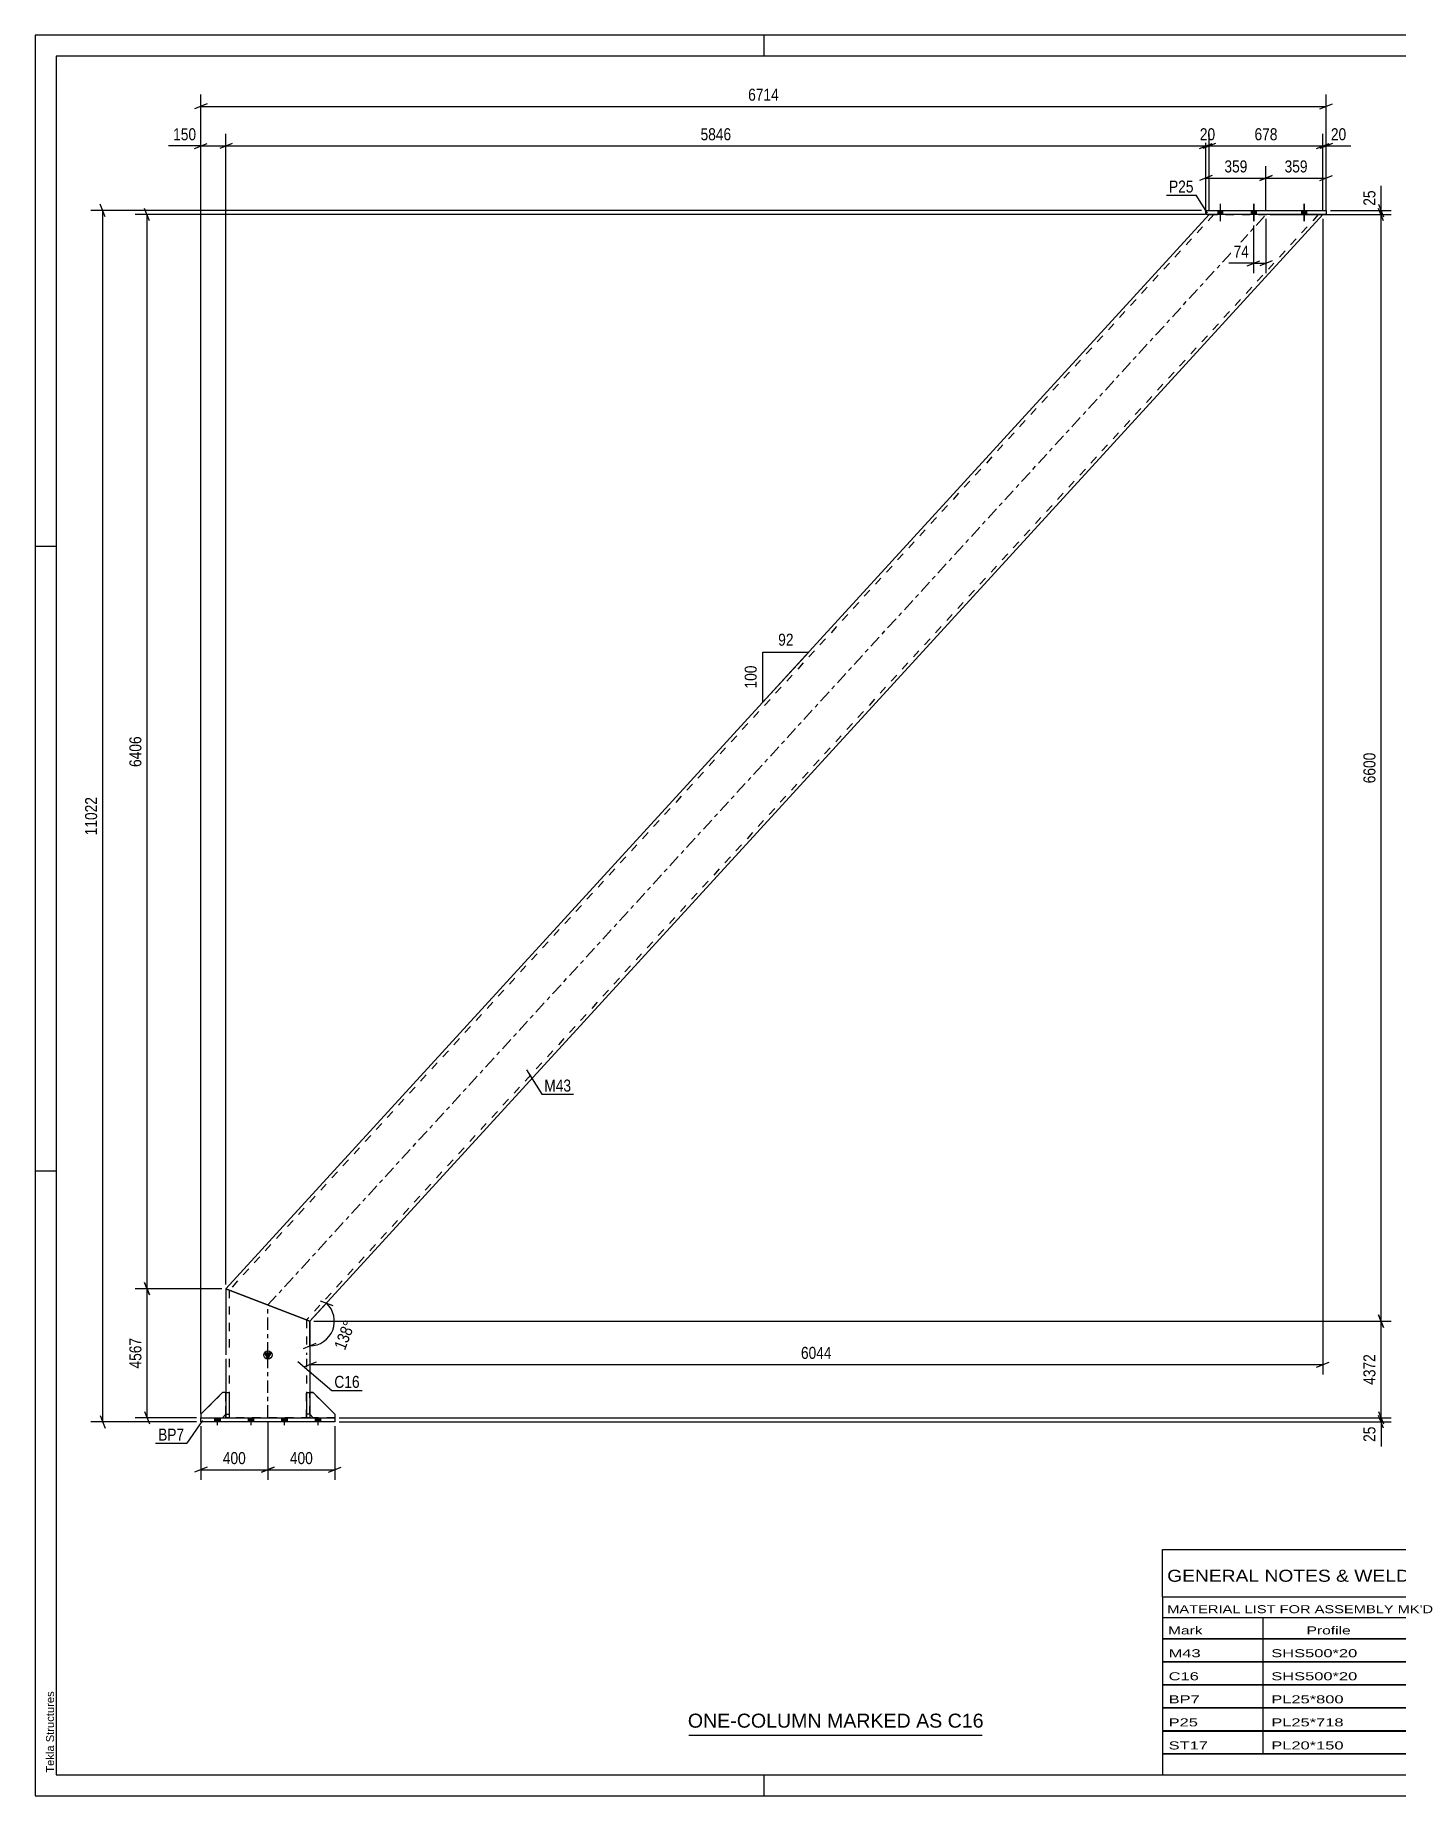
# Model space of a CAD drawing. Header units: millimetres. Extents: x 0 to 594, y 0 to 420.
# Drawn here: x 0 to 325.4, y 0 to 420 of the extents above; entities that cross this region are included whole.
import ezdxf

# ---------------------------------------------------------------- set-up
doc = ezdxf.new("R2010")
doc.units = ezdxf.units.MM
doc.linetypes.add('DXK_LINE_DOT2', pattern=[3.9198, 1.9599, -1.9599])
doc.linetypes.add('DXK_LINE_DOT3', pattern=[5.9187, 2.979, -0.9799, 0.9799, -0.9799])
doc.styles.add('Arial', font='ARIAL.TTF', dxfattribs={"height": 0.2})
doc.styles.add('Arial Narrow', font='ARIALN.TTF', dxfattribs={"height": 0.2})

# ---------------------------------------------------------------- blocks, each defined once
blk = doc.blocks.new('Unknown-708392085-1133')
at = {"color": 5, "linetype": 'Continuous'}
for p, q in [((594, 420), (0, 420)), ((0, 420), (0, 0)), ((174, 415), (174, 420)), ((589, 415), (5, 415)), ((5, 415), (5, 5)), ((5, 298), (0, 298)), ((5, 149), (0, 149)), ((5, 5), (589, 5)), ((174, 0), (174, 5)), ((0, 0), (594, 0))]:
    blk.add_line(p, q, dxfattribs=at)
at = {"color": 174, "linetype": 'Continuous', "style": 'Arial'}
blk.add_text('Tekla Structures', height=1.9102, rotation=90, dxfattribs=at).set_placement((4.5, 5.5))
blk = doc.blocks.new('Part-708392085-2339 - 2325')
at = {"color": 7, "linetype": 'DXK_LINE_DOT2'}
for p, q in [((65.53, 91), (65.53, 96.2)), ((65.53, 96.2), (66.33, 96.2)), ((66.33, 96.2), (71.53, 91)), ((66.33, 90.2), (65.53, 91)), ((71.53, 90.2), (66.33, 90.2)), ((71.53, 91), (71.53, 90.2))]:
    blk.add_line(p, q, dxfattribs=at)
blk = doc.blocks.new('Part-708392085-2340 - 2325')
at = {"color": 7, "linetype": 'DXK_LINE_DOT2'}
for p, q in [((45.53, 90.2), (45.53, 96.2)), ((45.53, 96.2), (46.33, 96.2)), ((46.33, 96.2), (46.33, 90.2)), ((45.53, 91), (46.33, 91)), ((46.33, 90.2), (45.53, 90.2))]:
    blk.add_line(p, q, dxfattribs=at)
blk = doc.blocks.new('Part-708392085-2341 - 2325')
at = {"color": 2, "linetype": 'Continuous'}
for p, q in [((66.33, 96.2), (65.53, 96.2)), ((71.53, 91), (66.33, 96.2)), ((66.33, 90.2), (65.53, 91)), ((71.53, 91), (71.53, 90.2))]:
    blk.add_line(p, q, dxfattribs=at)
at = {"color": 7, "linetype": 'DXK_LINE_DOT2'}
for p, q in [((65.53, 91), (65.53, 96.2)), ((71.53, 90.2), (66.33, 90.2))]:
    blk.add_line(p, q, dxfattribs=at)
blk = doc.blocks.new('Bolt-708392085-2333 - 2325')
at = {"linetype": 'Continuous'}
for points in [[(44.19, 90.2), (42.87, 90.2), (42.87, 89.2), (44.19, 89.2)], [(44.19, 90.2), (42.87, 90.2), (42.87, 89.2), (44.19, 89.2)], [(44.19, 90.2), (42.87, 90.2), (42.87, 89.2), (44.19, 89.2)], [(44.19, 90.2), (42.87, 90.2), (42.87, 89.2), (44.19, 89.2)], [(52.19, 90.2), (50.87, 90.2), (50.87, 89.2), (52.19, 89.2)], [(52.19, 90.2), (50.87, 90.2), (50.87, 89.2), (52.19, 89.2)], [(60.19, 90.2), (58.87, 90.2), (58.87, 89.2), (60.19, 89.2)], [(60.19, 90.2), (58.87, 90.2), (58.87, 89.2), (60.19, 89.2)], [(68.19, 90.2), (66.87, 90.2), (66.87, 89.2), (68.19, 89.2)], [(68.19, 90.2), (66.87, 90.2), (66.87, 89.2), (68.19, 89.2)], [(68.19, 90.2), (66.87, 90.2), (66.87, 89.2), (68.19, 89.2)], [(68.19, 90.2), (66.87, 90.2), (66.87, 89.2), (68.19, 89.2)]]:
    blk.add_hatch(color=1, dxfattribs=at).paths.add_polyline_path(points)
at = {"color": 1, "linetype": 'Continuous'}
for p, q in [((42.87, 89.2), (42.87, 90.2)), ((42.87, 89.2), (42.87, 90.2)), ((42.87, 89.2), (42.87, 90.2)), ((42.87, 89.2), (42.87, 90.2)), ((43.53, 88.44), (43.53, 90.2)), ((43.53, 88.44), (43.53, 90.2)), ((43.53, 88.44), (43.53, 90.2)), ((43.53, 88.44), (43.53, 90.2)), ((44.19, 89.2), (44.19, 90.2)), ((44.19, 89.2), (44.19, 90.2)), ((44.19, 89.2), (44.19, 90.2)), ((44.19, 89.2), (44.19, 90.2)), ((50.87, 89.2), (50.87, 90.2)), ((50.87, 89.2), (50.87, 90.2)), ((51.53, 88.44), (51.53, 90.2)), ((51.53, 88.44), (51.53, 90.2)), ((52.19, 89.2), (52.19, 90.2)), ((52.19, 89.2), (52.19, 90.2)), ((58.87, 89.2), (58.87, 90.2)), ((58.87, 89.2), (58.87, 90.2)), ((59.53, 88.44), (59.53, 90.2)), ((59.53, 88.44), (59.53, 90.2)), ((60.19, 89.2), (60.19, 90.2)), ((60.19, 89.2), (60.19, 90.2)), ((66.87, 89.2), (66.87, 90.2)), ((66.87, 89.2), (66.87, 90.2)), ((66.87, 89.2), (66.87, 90.2)), ((66.87, 89.2), (66.87, 90.2)), ((67.53, 88.44), (67.53, 90.2)), ((67.53, 88.44), (67.53, 90.2)), ((67.53, 88.44), (67.53, 90.2)), ((67.53, 88.44), (67.53, 90.2)), ((68.19, 89.2), (68.19, 90.2)), ((68.19, 89.2), (68.19, 90.2)), ((68.19, 89.2), (68.19, 90.2)), ((68.19, 89.2), (68.19, 90.2))]:
    blk.add_line(p, q, dxfattribs=at)
blk = doc.blocks.new('Part-708392085-2338 - 2325')
at = {"linetype": 'Continuous'}
blk.add_hatch(color=2, dxfattribs=at).paths.add_polyline_path([(55.53, 104.26), (54.73, 105.66), (56.33, 105.66)])
at = {"color": 2, "linetype": 'Continuous'}
for p, q in [((45.53, 120.97), (45.53, 105.2)), ((65.53, 113.2), (45.53, 120.97)), ((65.53, 113.2), (65.53, 105.2)), ((55.53, 104.26), (54.73, 105.66)), ((54.73, 105.66), (56.33, 105.66)), ((56.33, 105.66), (55.53, 104.26)), ((45.53, 104.2), (45.53, 96.2)), ((65.53, 104.2), (65.53, 96.2))]:
    blk.add_line(p, q, dxfattribs=at)
at = {"color": 7, "linetype": 'DXK_LINE_DOT2'}
for p, q in [((46.33, 120.66), (46.33, 105.2)), ((64.73, 113.51), (64.73, 105.2)), ((46.33, 104.2), (46.33, 90.2)), ((64.73, 104.2), (64.73, 90.2)), ((45.53, 96.2), (45.53, 90.2)), ((65.53, 96.2), (65.53, 90.2)), ((65.53, 90.2), (45.53, 90.2))]:
    blk.add_line(p, q, dxfattribs=at)
at = {"color": 7, "linetype": 'DXK_LINE_DOT3'}
for p, q in [((55.53, 105.2), (55.53, 117.09)), ((55.53, 90.2), (55.53, 104.2))]:
    blk.add_line(p, q, dxfattribs=at)
at = {"color": 2, "linetype": 'Continuous'}
blk.add_circle((55.53, 105.16), 1, dxfattribs=at)
blk = doc.blocks.new('Part-708392085-2342 - 2325')
at = {"color": 2, "linetype": 'Continuous'}
for p, q in [((45.53, 96.2), (45.53, 90.2)), ((45.53, 96.2), (46.33, 96.2)), ((46.33, 96.2), (46.33, 90.2)), ((45.53, 91), (46.33, 91)), ((45.53, 90.2), (46.33, 90.2))]:
    blk.add_line(p, q, dxfattribs=at)
blk = doc.blocks.new('Part-708392085-2343 - 2325')
at = {"color": 7, "linetype": 'DXK_LINE_DOT2'}
for p, q in [((44.73, 96.2), (39.53, 91)), ((45.53, 96.2), (44.73, 96.2)), ((45.53, 91), (45.53, 96.2)), ((39.53, 91), (39.53, 90.2)), ((39.53, 90.2), (44.73, 90.2)), ((44.73, 90.2), (45.53, 91))]:
    blk.add_line(p, q, dxfattribs=at)
blk = doc.blocks.new('Part-708392085-2344 - 2325')
at = {"color": 7, "linetype": 'DXK_LINE_DOT2'}
for p, q in [((64.73, 90.2), (64.73, 96.2)), ((64.73, 96.2), (65.53, 96.2)), ((65.53, 96.2), (65.53, 90.2)), ((65.53, 91), (64.73, 91)), ((65.53, 90.2), (64.73, 90.2))]:
    blk.add_line(p, q, dxfattribs=at)
blk = doc.blocks.new('Part-708392085-2345 - 2325')
at = {"color": 2, "linetype": 'Continuous'}
for p, q in [((44.73, 96.2), (39.53, 91)), ((45.53, 96.2), (44.73, 96.2)), ((39.53, 91), (39.53, 90.2)), ((44.73, 90.2), (45.53, 91))]:
    blk.add_line(p, q, dxfattribs=at)
at = {"color": 7, "linetype": 'DXK_LINE_DOT2'}
for p, q in [((45.53, 96.2), (45.53, 91)), ((39.53, 90.2), (44.73, 90.2))]:
    blk.add_line(p, q, dxfattribs=at)
blk = doc.blocks.new('Part-708392085-2346 - 2325')
at = {"color": 2, "linetype": 'Continuous'}
for p, q in [((64.73, 96.2), (64.73, 90.2)), ((64.73, 96.2), (65.53, 96.2)), ((65.53, 96.2), (65.53, 90.2)), ((65.53, 91), (64.73, 91)), ((64.73, 90.2), (65.53, 90.2))]:
    blk.add_line(p, q, dxfattribs=at)
blk = doc.blocks.new('Part-708392085-2351 - 2325')
at = {"color": 2, "linetype": 'Continuous'}
for p, q in [((39.53, 89.2), (39.53, 90.2)), ((39.53, 90.2), (71.53, 90.2)), ((71.53, 89.2), (39.53, 89.2)), ((71.53, 90.2), (71.53, 89.2))]:
    blk.add_line(p, q, dxfattribs=at)
blk = doc.blocks.new('Part-708392085-2356 - 2325')
at = {"color": 2, "linetype": 'Continuous'}
for p, q in [((279.37, 377.2), (279.37, 378.2)), ((279.37, 378.2), (308.09, 378.2)), ((308.09, 378.2), (308.09, 377.2)), ((308.09, 377.2), (279.37, 377.2))]:
    blk.add_line(p, q, dxfattribs=at)
blk = doc.blocks.new('Bolt-708392085-2357 - 2325')
at = {"linetype": 'Continuous'}
for points in [[(283.31, 378.2), (282.23, 378.2), (282.23, 377.2), (283.31, 377.2)], [(291.31, 378.2), (290.23, 378.2), (290.23, 377.2), (291.31, 377.2)], [(303.31, 378.2), (302.23, 378.2), (302.23, 377.2), (303.31, 377.2)]]:
    blk.add_hatch(color=1, dxfattribs=at).paths.add_polyline_path(points)
at = {"color": 1, "linetype": 'Continuous'}
for p, q in [((282.23, 378.2), (282.23, 377.2)), ((282.77, 379.8), (282.77, 375.6)), ((283.31, 378.2), (283.31, 377.2)), ((290.23, 378.2), (290.23, 377.2)), ((290.77, 379.8), (290.77, 375.6)), ((291.31, 378.2), (291.31, 377.2)), ((302.23, 378.2), (302.23, 377.2)), ((302.77, 379.8), (302.77, 375.6)), ((303.31, 378.2), (303.31, 377.2))]:
    blk.add_line(p, q, dxfattribs=at)
blk = doc.blocks.new('Part-708392085-11565 - 2325')
at = {"color": 2, "linetype": 'Continuous'}
for p, q in [((45.53, 120.97), (280.17, 377.2)), ((65.53, 113.2), (307.29, 377.2)), ((45.53, 120.97), (65.53, 113.2))]:
    blk.add_line(p, q, dxfattribs=at)
at = {"color": 7, "linetype": 'DXK_LINE_DOT2'}
for p, q in [((281.26, 377.2), (46.33, 120.66)), ((306.21, 377.2), (64.73, 113.51)), ((280.17, 377.2), (307.29, 377.2))]:
    blk.add_line(p, q, dxfattribs=at)
at = {"color": 7, "linetype": 'DXK_LINE_DOT3'}
blk.add_line((55.53, 117.09), (293.73, 377.2), dxfattribs=at)
blk = doc.blocks.new('Bolt-708392085-11566 - 2325')
at = {"linetype": 'Continuous'}
for points in [[(283.36, 378.2), (282.28, 378.2), (282.28, 377.2), (283.36, 377.2)], [(291.36, 378.2), (290.28, 378.2), (290.28, 377.2), (291.36, 377.2)], [(303.36, 378.2), (302.28, 378.2), (302.28, 377.2), (303.36, 377.2)]]:
    blk.add_hatch(color=1, dxfattribs=at).paths.add_polyline_path(points)
at = {"color": 1, "linetype": 'Continuous'}
for p, q in [((282.28, 378.2), (282.28, 377.2)), ((282.82, 379.8), (282.82, 375.6)), ((283.36, 378.2), (283.36, 377.2)), ((290.28, 378.2), (290.28, 377.2)), ((290.82, 379.8), (290.82, 375.6)), ((291.36, 378.2), (291.36, 377.2)), ((302.28, 378.2), (302.28, 377.2)), ((302.82, 379.8), (302.82, 375.6)), ((303.36, 378.2), (303.36, 377.2))]:
    blk.add_line(p, q, dxfattribs=at)
blk = doc.blocks.new('StraightDimension-708392085-2391 - 2325')
at = {"color": 7, "linetype": 'Continuous'}
for p, q in [((27.29, 119.47), (26.09, 122.47)), ((44.53, 120.97), (23.84, 120.97)), ((26.69, 90.2), (26.69, 120.97)), ((38.53, 90.2), (23.84, 90.2)), ((26.09, 91.7), (27.29, 88.7))]:
    blk.add_line(p, q, dxfattribs=at)
at = {"color": 0}
blk.add_wipeout([(25.94, 109.84), (21.74, 109.84), (21.74, 101.33), (25.94, 101.33)], dxfattribs=at)
at = {"color": 3, "style": 'Arial Narrow'}
blk.add_text('4567', height=2.863, rotation=90.0002, dxfattribs=at).set_placement((25.34, 101.93))
blk = doc.blocks.new('StraightDimension-708392085-2469 - 2325')
at = {"color": 7, "linetype": 'Continuous'}
for p, q in [((280.87, 386.52), (277.87, 385.32)), ((279.37, 378.2), (279.37, 388.77)), ((292.23, 385.32), (295.23, 386.52)), ((293.73, 378.2), (293.73, 388.77)), ((279.37, 385.92), (293.73, 385.92))]:
    blk.add_line(p, q, dxfattribs=at)
at = {"color": 0}
blk.add_wipeout([(289.89, 386.67), (289.89, 390.87), (283.21, 390.87), (283.21, 386.67)], dxfattribs=at)
at = {"color": 3, "style": 'Arial Narrow'}
blk.add_text('359', height=2.863, dxfattribs=at).set_placement((283.81, 387.27))
blk = doc.blocks.new('StraightDimension-708392085-2470 - 2325')
at = {"color": 7, "linetype": 'Continuous'}
for p, q in [((295.23, 386.52), (292.23, 385.32)), ((293.73, 378.2), (293.73, 388.77)), ((306.59, 385.32), (309.59, 386.52)), ((308.09, 378.2), (308.09, 388.77)), ((293.73, 385.92), (308.09, 385.92))]:
    blk.add_line(p, q, dxfattribs=at)
at = {"color": 0}
blk.add_wipeout([(304.25, 386.67), (304.25, 390.87), (297.57, 390.87), (297.57, 386.67)], dxfattribs=at)
at = {"color": 3, "style": 'Arial Narrow'}
blk.add_text('359', height=2.863, dxfattribs=at).set_placement((298.17, 387.27))
blk = doc.blocks.new('StraightDimension-708392085-2406 - 2325')
at = {"color": 7, "linetype": 'Continuous'}
for p, q in [((55.53, 89.2), (55.53, 75.38)), ((71.53, 88.2), (71.53, 75.38)), ((57.03, 78.38), (54.03, 77.18)), ((55.53, 77.78), (71.53, 77.78)), ((70.03, 77.18), (73.03, 78.38))]:
    blk.add_line(p, q, dxfattribs=at)
at = {"color": 0}
blk.add_wipeout([(66.87, 78.53), (66.87, 82.73), (60.18, 82.73), (60.18, 78.53)], dxfattribs=at)
at = {"color": 3, "style": 'Arial Narrow'}
blk.add_text('400', height=2.863, dxfattribs=at).set_placement((60.78, 79.13))
blk = doc.blocks.new('StraightDimension-708392085-2472 - 2325')
at = {"color": 7, "linetype": 'Continuous'}
for p, q in [((41.03, 403.63), (38.03, 402.43)), ((39.53, 91.2), (39.53, 405.88)), ((306.59, 402.43), (309.59, 403.63)), ((308.09, 378.2), (308.09, 405.88)), ((39.53, 403.03), (308.09, 403.03))]:
    blk.add_line(p, q, dxfattribs=at)
at = {"color": 0}
blk.add_wipeout([(178.06, 403.78), (178.06, 407.98), (169.55, 407.98), (169.55, 403.78)], dxfattribs=at)
at = {"color": 3, "style": 'Arial Narrow'}
blk.add_text('6714', height=2.863, dxfattribs=at).set_placement((170.15, 404.38))
blk = doc.blocks.new('StraightDimension-708392085-2479 - 2325')
at = {"color": 7, "linetype": 'Continuous'}
for p, q in [((278.37, 378.2), (13.27, 378.2)), ((16.72, 376.7), (15.52, 379.7)), ((16.12, 89.2), (16.12, 378.2)), ((38.53, 89.2), (13.27, 89.2)), ((15.52, 90.7), (16.72, 87.7))]:
    blk.add_line(p, q, dxfattribs=at)
at = {"color": 0}
blk.add_wipeout([(15.37, 238.87), (11.17, 238.87), (11.17, 228.53), (15.37, 228.53)], dxfattribs=at)
at = {"color": 3, "style": 'Arial Narrow'}
blk.add_text('11022', height=2.863, rotation=90.0002, dxfattribs=at).set_placement((14.77, 229.13))
blk = doc.blocks.new('StraightDimension-708392085-2415 - 2325')
at = {"color": 7, "linetype": 'Continuous'}
for p, q in [((55.53, 89.2), (55.53, 75.38)), ((39.53, 88.2), (39.53, 75.38)), ((41.03, 78.38), (38.03, 77.18)), ((39.53, 77.78), (55.53, 77.78)), ((54.03, 77.18), (57.03, 78.38))]:
    blk.add_line(p, q, dxfattribs=at)
at = {"color": 0}
blk.add_wipeout([(50.87, 78.53), (50.87, 82.73), (44.18, 82.73), (44.18, 78.53)], dxfattribs=at)
at = {"color": 3, "style": 'Arial Narrow'}
blk.add_text('400', height=2.863, dxfattribs=at).set_placement((44.78, 79.13))
blk = doc.blocks.new('StraightDimension-708392085-13986 - 2325')
at = {"color": 7, "linetype": 'Continuous'}
for p, q in [((290.77, 374.6), (290.77, 363.2)), ((293.73, 376.2), (293.73, 363.2)), ((289.27, 365), (292.27, 366.2)), ((290.77, 365.6), (293.73, 365.6)), ((295.23, 366.2), (292.23, 365))]:
    blk.add_line(p, q, dxfattribs=at)
at = {"color": 0}
blk.add_wipeout([(290.25, 366.35), (290.25, 370.55), (285.39, 370.55), (285.39, 366.35)], dxfattribs=at)
at = {"color": 7, "linetype": 'Continuous'}
blk.add_line((290.77, 365.6), (284.87, 365.6), dxfattribs=at)
blk.add_line((290.77, 365.6), (284.87, 365.6), dxfattribs=at)
at = {"color": 3, "style": 'Arial Narrow'}
blk.add_text('74', height=2.863, dxfattribs=at).set_placement((285.99, 366.95))
blk = doc.blocks.new('StraightDimension-708392085-2459 - 2325')
at = {"color": 7, "linetype": 'Continuous'}
for p, q in [((72.53, 90.2), (323.59, 90.2)), ((72.53, 89.2), (323.59, 89.2)), ((320.59, 91.7), (321.79, 88.7)), ((321.79, 87.7), (320.59, 90.7)), ((321.19, 89.2), (321.19, 90.2))]:
    blk.add_line(p, q, dxfattribs=at)
at = {"color": 0}
blk.add_wipeout([(320.44, 88.67), (316.24, 88.67), (316.24, 83.82), (320.44, 83.82)], dxfattribs=at)
at = {"color": 7, "linetype": 'Continuous'}
blk.add_line((321.19, 89.2), (321.19, 83.29), dxfattribs=at)
blk.add_line((321.19, 89.2), (321.19, 83.29), dxfattribs=at)
at = {"color": 3, "style": 'Arial Narrow'}
blk.add_text('25', height=2.863, rotation=90.0002, dxfattribs=at).set_placement((319.84, 84.42))
blk = doc.blocks.new('AngleDimension-708392085-2360 - 2325')
at = {"color": 7, "linetype": 'Continuous'}
for p, q in [((173.68, 272.86), (184.62, 272.86)), ((173.68, 260.91), (184.62, 272.86)), ((173.68, 260.91), (173.68, 272.86)), ((179.93, 267.73), (184.62, 272.86))]:
    blk.add_line(p, q, dxfattribs=at)
at = {"color": 0}
for points in [[(181.58, 273.76), (181.58, 277.96), (176.72, 277.96), (176.72, 273.76)], [(172.78, 270.23), (168.58, 270.23), (168.58, 263.55), (172.78, 263.55)]]:
    blk.add_wipeout(points, dxfattribs=at)
at = {"color": 3, "style": 'Arial Narrow'}
blk.add_text('92', height=2.863, dxfattribs=at).set_placement((177.32, 274.36))
blk.add_text('100', height=2.863, rotation=90.0002, dxfattribs=at).set_placement((172.18, 264.15))
blk = doc.blocks.new('StraightDimension-708392085-2362 - 2325')
at = {"color": 7, "linetype": 'Continuous'}
for p, q in [((39.53, 91.2), (39.53, 396.44)), ((45.53, 121.97), (45.53, 396.44)), ((38.03, 392.99), (41.03, 394.19)), ((39.53, 393.59), (45.53, 393.59)), ((47.03, 394.19), (44.03, 392.99))]:
    blk.add_line(p, q, dxfattribs=at)
at = {"color": 0}
blk.add_wipeout([(39, 394.34), (39, 398.54), (32.32, 398.54), (32.32, 394.34)], dxfattribs=at)
at = {"color": 7, "linetype": 'Continuous'}
blk.add_line((39.53, 393.59), (31.79, 393.59), dxfattribs=at)
blk.add_line((39.53, 393.59), (31.79, 393.59), dxfattribs=at)
at = {"color": 3, "style": 'Arial Narrow'}
blk.add_text('150', height=2.863, dxfattribs=at).set_placement((32.92, 394.94))
blk = doc.blocks.new('StraightDimension-708392085-2371 - 2325')
at = {"color": 7, "linetype": 'Continuous'}
for p, q in [((45.53, 121.97), (45.53, 396.44)), ((279.37, 378.2), (279.37, 396.44)), ((47.03, 394.19), (44.03, 392.99)), ((45.53, 393.59), (279.37, 393.59)), ((277.87, 392.99), (280.87, 394.19))]:
    blk.add_line(p, q, dxfattribs=at)
at = {"color": 0}
blk.add_wipeout([(166.71, 394.34), (166.71, 398.54), (158.19, 398.54), (158.19, 394.34)], dxfattribs=at)
at = {"color": 3, "style": 'Arial Narrow'}
blk.add_text('5846', height=2.863, dxfattribs=at).set_placement((158.79, 394.94))
blk = doc.blocks.new('StraightDimension-708392085-2378 - 2325')
at = {"color": 7, "linetype": 'Continuous'}
for p, q in [((279.37, 378.2), (279.37, 396.44)), ((280.17, 378.2), (280.17, 396.44)), ((277.87, 392.99), (280.87, 394.19)), ((281.67, 394.19), (278.67, 392.99)), ((279.37, 393.59), (280.17, 393.59))]:
    blk.add_line(p, q, dxfattribs=at)
at = {"color": 0}
blk.add_wipeout([(282.2, 394.34), (282.2, 398.54), (277.34, 398.54), (277.34, 394.34)], dxfattribs=at)
at = {"color": 3, "style": 'Arial Narrow'}
blk.add_text('20', height=2.863, dxfattribs=at).set_placement((277.94, 394.94))
blk = doc.blocks.new('AngleDimension-708392085-12875 - 2325')
at = {"color": 7, "linetype": 'Continuous'}
for p, q in [((67.97, 118.09), (71, 116.95)), ((69.48, 117.52), (65.53, 113.2)), ((66.2, 113.94), (69.48, 117.52)), ((65.53, 107.34), (65.53, 113.2)), ((64.03, 106.74), (67.03, 107.94))]:
    blk.add_line(p, q, dxfattribs=at)
blk.add_arc((65.53, 113.2), 5.86, 270, 47.5172, dxfattribs=at)
at = {"color": 0}
blk.add_wipeout([(77.24, 113.09), (73.33, 114.61), (70.33, 106.89), (74.24, 105.36)], dxfattribs=at)
at = {"color": 3, "style": 'Arial Narrow'}
blk.add_text('138°', height=2.863, rotation=68.7607, dxfattribs=at).set_placement((73.9, 106.14))
blk = doc.blocks.new('StraightDimension-708392085-2382 - 2325')
at = {"color": 7, "linetype": 'Continuous'}
for p, q in [((280.17, 378.2), (280.17, 396.44)), ((307.29, 378.2), (307.29, 396.44)), ((281.67, 394.19), (278.67, 392.99)), ((280.17, 393.59), (307.29, 393.59)), ((305.79, 392.99), (308.79, 394.19))]:
    blk.add_line(p, q, dxfattribs=at)
at = {"color": 0}
blk.add_wipeout([(297.07, 394.34), (297.07, 398.54), (290.39, 398.54), (290.39, 394.34)], dxfattribs=at)
at = {"color": 3, "style": 'Arial Narrow'}
blk.add_text('678', height=2.863, dxfattribs=at).set_placement((290.99, 394.94))
blk = doc.blocks.new('StraightDimension-708392085-2386 - 2325')
at = {"color": 7, "linetype": 'Continuous'}
for p, q in [((307.29, 378.2), (307.29, 396.44)), ((308.09, 378.2), (308.09, 396.44)), ((305.79, 392.99), (308.79, 394.19)), ((309.59, 394.19), (306.59, 392.99)), ((307.29, 393.59), (308.09, 393.59))]:
    blk.add_line(p, q, dxfattribs=at)
at = {"color": 0}
blk.add_wipeout([(313.47, 394.34), (313.47, 398.54), (308.62, 398.54), (308.62, 394.34)], dxfattribs=at)
at = {"color": 7, "linetype": 'Continuous'}
blk.add_line((308.09, 393.59), (314, 393.59), dxfattribs=at)
blk.add_line((308.09, 393.59), (314, 393.59), dxfattribs=at)
at = {"color": 3, "style": 'Arial Narrow'}
blk.add_text('20', height=2.863, dxfattribs=at).set_placement((309.22, 394.94))
blk = doc.blocks.new('StraightDimension-708392085-2399 - 2325')
at = {"color": 7, "linetype": 'Continuous'}
for p, q in [((27.29, 375.7), (26.09, 378.7)), ((279.17, 377.2), (23.84, 377.2)), ((26.69, 120.97), (26.69, 377.2)), ((26.09, 122.47), (27.29, 119.47)), ((44.53, 120.97), (23.84, 120.97))]:
    blk.add_line(p, q, dxfattribs=at)
at = {"color": 0}
blk.add_wipeout([(25.94, 253.34), (21.74, 253.34), (21.74, 244.83), (25.94, 244.83)], dxfattribs=at)
at = {"color": 3, "style": 'Arial Narrow'}
blk.add_text('6406', height=2.863, rotation=90.0002, dxfattribs=at).set_placement((25.34, 245.43))
blk = doc.blocks.new('StraightDimension-708392085-2425 - 2325')
at = {"color": 7, "linetype": 'Continuous'}
for p, q in [((309.09, 378.2), (323.59, 378.2)), ((320.59, 379.7), (321.79, 376.7)), ((321.79, 375.7), (320.59, 378.7)), ((321.19, 377.2), (321.19, 378.2)), ((294.73, 377.2), (323.59, 377.2))]:
    blk.add_line(p, q, dxfattribs=at)
at = {"color": 0}
blk.add_wipeout([(320.44, 383.58), (316.24, 383.58), (316.24, 378.72), (320.44, 378.72)], dxfattribs=at)
at = {"color": 7, "linetype": 'Continuous'}
blk.add_line((321.19, 378.2), (321.19, 384.1), dxfattribs=at)
blk.add_line((321.19, 378.2), (321.19, 384.1), dxfattribs=at)
at = {"color": 3, "style": 'Arial Narrow'}
blk.add_text('25', height=2.863, rotation=90.0002, dxfattribs=at).set_placement((319.84, 379.32))
blk = doc.blocks.new('StraightDimension-708392085-2429 - 2325')
at = {"color": 7, "linetype": 'Continuous'}
for p, q in [((321.79, 375.7), (320.59, 378.7)), ((294.73, 377.2), (323.59, 377.2)), ((321.19, 113.2), (321.19, 377.2)), ((320.59, 114.7), (321.79, 111.7)), ((66.53, 113.2), (323.59, 113.2))]:
    blk.add_line(p, q, dxfattribs=at)
at = {"color": 0}
blk.add_wipeout([(320.44, 249.45), (316.24, 249.45), (316.24, 240.94), (320.44, 240.94)], dxfattribs=at)
at = {"color": 3, "style": 'Arial Narrow'}
blk.add_text('6600', height=2.863, rotation=90.0002, dxfattribs=at).set_placement((319.84, 241.54))
blk = doc.blocks.new('StraightDimension-708392085-2443 - 2325')
at = {"color": 7, "linetype": 'Continuous'}
for p, q in [((321.79, 111.7), (320.59, 114.7)), ((66.53, 113.2), (323.59, 113.2)), ((321.19, 90.2), (321.19, 113.2)), ((72.53, 90.2), (323.59, 90.2)), ((320.59, 91.7), (321.79, 88.7))]:
    blk.add_line(p, q, dxfattribs=at)
at = {"color": 0}
blk.add_wipeout([(320.44, 105.95), (316.24, 105.95), (316.24, 97.44), (320.44, 97.44)], dxfattribs=at)
at = {"color": 3, "style": 'Arial Narrow'}
blk.add_text('4372', height=2.863, rotation=90.0002, dxfattribs=at).set_placement((319.84, 98.04))
blk = doc.blocks.new('StraightDimension-708392085-12447 - 2325')
at = {"color": 7, "linetype": 'Continuous'}
for p, q in [((307.29, 376.2), (307.29, 100.48)), ((65.53, 112.2), (65.53, 100.48)), ((67.03, 103.48), (64.03, 102.28)), ((65.53, 102.88), (307.29, 102.88)), ((305.79, 102.28), (308.79, 103.48))]:
    blk.add_line(p, q, dxfattribs=at)
at = {"color": 0}
blk.add_wipeout([(190.66, 103.63), (190.66, 107.83), (182.15, 107.83), (182.15, 103.63)], dxfattribs=at)
at = {"color": 3, "style": 'Arial Narrow'}
blk.add_text('6044', height=2.863, dxfattribs=at).set_placement((182.75, 104.23))
blk = doc.blocks.new('Unknown-708392085-14012')
at = {"color": 7, "linetype": 'Continuous'}
for p, q in [((269, 58.75), (429, 58.75)), ((269, 47.5), (269, 58.75)), ((429, 58.75), (429, 47.5)), ((269, 47.5), (429, 47.5)), ((269, 47.5), (269, 42.5)), ((429, 47.5), (429, 42.5)), ((269, 42.5), (429, 42.5)), ((269, 42.5), (269, 37.5)), ((293, 42.5), (293, 37.5)), ((328.5, 42.5), (328.5, 37.5)), ((354.5, 42.5), (354.5, 37.5)), ((367.5, 42.5), (367.5, 37.5)), ((385, 42.5), (385, 37.5)), ((407, 42.5), (407, 37.5)), ((429, 42.5), (429, 37.5)), ((269, 37.5), (429, 37.5)), ((269, 37.45), (269, 32.05)), ((269, 37.45), (429, 37.45)), ((293, 37.5), (293, 32)), ((328.5, 37.5), (328.5, 32)), ((354.5, 37.5), (354.5, 32)), ((367.5, 37.5), (367.5, 32)), ((385, 37.5), (385, 32)), ((407, 37.5), (407, 32)), ((429, 37.45), (429, 32.05)), ((269, 32.05), (429, 32.05)), ((269, 31.95), (269, 26.55)), ((269, 31.95), (429, 31.95)), ((293, 32), (293, 26.5)), ((328.5, 32), (328.5, 26.5)), ((354.5, 32), (354.5, 26.5)), ((367.5, 32), (367.5, 26.5)), ((385, 32), (385, 26.5)), ((407, 32), (407, 26.5)), ((429, 31.95), (429, 26.55)), ((269, 26.55), (429, 26.55)), ((269, 26.45), (269, 21.05)), ((269, 26.45), (429, 26.45)), ((293, 26.5), (293, 21)), ((328.5, 26.5), (328.5, 21)), ((354.5, 26.5), (354.5, 21)), ((367.5, 26.5), (367.5, 21)), ((385, 26.5), (385, 21)), ((407, 26.5), (407, 21)), ((429, 26.45), (429, 21.05)), ((269, 21.05), (429, 21.05)), ((293, 21), (293, 15.5)), ((328.5, 21), (328.5, 15.5)), ((354.5, 21), (354.5, 15.5)), ((367.5, 21), (367.5, 15.5)), ((385, 21), (385, 15.5)), ((407, 21), (407, 15.5)), ((269, 20.95), (269, 15.55)), ((269, 20.95), (429, 20.95)), ((429, 20.95), (429, 15.55)), ((269, 15.55), (429, 15.55)), ((269, 15.45), (269, 10.05)), ((269, 15.45), (429, 15.45)), ((293, 15.5), (293, 10)), ((328.5, 15.5), (328.5, 10)), ((354.5, 15.5), (354.5, 10)), ((367.5, 15.5), (367.5, 10)), ((385, 15.5), (385, 10)), ((407, 15.5), (407, 10)), ((429, 15.45), (429, 10.05)), ((269, 10.05), (429, 10.05)), ((269, 10), (429, 10)), ((269, 10), (269, 5)), ((385, 10), (385, 5)), ((407, 10), (407, 5)), ((429, 10), (429, 5)), ((269, 5), (429, 5))]:
    blk.add_line(p, q, dxfattribs=at)
at = {"color": 7, "style": 'Arial Narrow'}
for s, height, width, p in [('GENERAL NOTES & WELD DETAILS :', 2.8633, 1.4, (270.15, 51.06)), ('REFER TYP DRAWING TYP-01', 1.9089, 1.6, (353.7, 51.16)), ("MATERIAL LIST FOR ASSEMBLY MK'D", 1.9089, 1.6, (270.15, 43.56)), ('C16', 1.909, 1.794707, (365.2, 43.47)), ('1', 1.91, 1.794707, (391.08, 43.56)), ('No. Required', 1.9089, 1.6, (400.41, 43.56)), ('Mark', 1.909, 1.7, (270.34, 38.5)), ('Profile', 1.909, 1.7, (303.41, 38.5)), ('Material', 1.909, 1.7, (333.54, 38.56)), ('No.', 1.909, 1.7, (358.5, 38.56)), ('Length', 1.909, 1.7, (369, 38.56)), ('Area', 1.909, 1.7, (391.5, 38.56)), ('Weight', 1.909, 1.7, (411, 38.56))]:
    blk.add_text(s, height=height, dxfattribs=dict(at, width=width)).set_placement(p)
at = {"color": 7, "linetype": 'Continuous', "style": 'Arial Narrow'}
for s, height, width, p in [('M43', 1.909, 1.794707, (270.5, 33.06)), ('SHS500*20', 1.909, 1.794707, (295, 33.06)), ('E350', 1.909, 1.794707, (334.74, 33.06)), ('1', 1.91, 1.794707, (358.86, 33.06)), ('9144', 1.909, 1.794707, (371.58, 33.06)), ('17.7', 1.909, 1.794707, (393.13, 33.06)), ('2658.0', 1.909, 1.794707, (409.77, 33.06)), ('C16', 1.909, 1.794707, (270.5, 27.56)), ('SHS500*20', 1.909, 1.794707, (295, 27.56)), ('E350', 1.909, 1.794707, (334.74, 27.56)), ('1', 1.91, 1.794707, (358.86, 27.56)), ('4567', 1.909, 1.794707, (371.58, 27.56)), ('9.0', 1.909, 1.794707, (395.32, 27.56)), ('1347.3', 1.909, 1.794707, (409.77, 27.56)), ('BP7', 1.909, 1.794707, (270.5, 22.06)), ('PL25*800', 1.909, 1.794707, (295, 22.06)), ('E350', 1.909, 1.794707, (334.74, 22.06)), ('1', 1.91, 1.794707, (358.86, 22.06)), ('800', 1.909, 1.794707, (373.77, 22.06)), ('1.4', 1.909, 1.794707, (395.32, 22.06)), ('125.6', 1.909, 1.794707, (411.96, 22.06)), ('P25', 1.909, 1.794707, (270.5, 16.56)), ('PL25*718', 1.909, 1.794707, (295, 16.56)), ('E350', 1.909, 1.794707, (334.74, 16.56)), ('1', 1.91, 1.794707, (358.86, 16.56)), ('740', 1.909, 1.794707, (373.77, 16.56)), ('1.1', 1.909, 1.794707, (395.32, 16.56)), ('104.3', 1.909, 1.794707, (411.96, 16.56)), ('ST17', 1.909, 1.794707, (270.5, 11.06)), ('PL20*150', 1.909, 1.794707, (295, 11.06)), ('E350', 1.909, 1.794707, (334.74, 11.06)), ('8', 1.91, 1.794707, (358.86, 11.06)), ('150', 1.909, 1.794707, (373.77, 11.06)), ('0.0', 1.909, 1.794707, (395.32, 11.06)), ('17.4', 1.909, 1.794707, (414.14, 11.06)), ('Total', 1.909, 1.7, (371.33, 6.5)), ('29.5', 1.909, 1.794707, (392.64, 6.5)), ('4252.5', 1.909, 1.794707, (409.77, 6.5))]:
    blk.add_text(s, height=height, dxfattribs=dict(at, width=width)).set_placement(p)
blk = doc.blocks.new('Unknown-708392085-14013')
at = {"color": 7, "linetype": 'Continuous'}
blk.add_line((156, 14.5), (226, 14.5), dxfattribs=at)
at = {"color": 7, "style": 'Arial'}
blk.add_text('ONE-COLUMN MARKED AS C16', height=3.3428, dxfattribs=at).set_placement((155.76, 16.25))
blk = doc.blocks.new('Mark-708392085-12861 - 2325')
at = {"color": 0}
blk.add_wipeout([(127.9, 167.99), (127.9, 170.99), (121.5, 170.99), (121.5, 167.99)], dxfattribs=at)
blk.add_wipeout([(127.9, 167.99), (127.9, 170.99), (121.5, 170.99), (121.5, 167.99)], dxfattribs=at)
at = {"color": 30, "linetype": 'Continuous'}
for p, q in [((117.24, 173.17), (120.9, 167.39)), ((120.9, 167.39), (128.5, 167.39))]:
    blk.add_line(p, q, dxfattribs=at)
at = {"color": 3, "style": 'Arial Narrow'}
blk.add_text('M43', height=2.863, dxfattribs=at).set_placement((121.5, 167.99))
blk = doc.blocks.new('Mark-708392085-2334 - 2325')
at = {"color": 0}
blk.add_wipeout([(77.43, 97.31), (77.43, 100.31), (71.4, 100.31), (71.4, 97.31)], dxfattribs=at)
blk.add_wipeout([(77.43, 97.31), (77.43, 100.31), (71.4, 100.31), (71.4, 97.31)], dxfattribs=at)
at = {"color": 30, "linetype": 'Continuous'}
for p, q in [((62.7, 103.6), (70.8, 96.71)), ((70.8, 96.71), (78.03, 96.71))]:
    blk.add_line(p, q, dxfattribs=at)
at = {"color": 3, "style": 'Arial Narrow'}
blk.add_text('C16', height=2.863, dxfattribs=at).set_placement((71.4, 97.31))
blk = doc.blocks.new('Mark-708392085-2347 - 2325')
at = {"color": 0}
blk.add_wipeout([(35.55, 84.73), (35.55, 87.73), (29.34, 87.73), (29.34, 84.73)], dxfattribs=at)
blk.add_wipeout([(35.55, 84.73), (35.55, 87.73), (29.34, 87.73), (29.34, 84.73)], dxfattribs=at)
at = {"color": 30, "linetype": 'Continuous'}
for p in [(39.96, 89.56), (28.74, 84.13)]:
    blk.add_line(p, (36.15, 84.13), dxfattribs=at)
at = {"color": 3, "style": 'Arial Narrow'}
blk.add_text('BP7', height=2.863, dxfattribs=at).set_placement((29.34, 84.73))
blk = doc.blocks.new('Mark-708392085-2352 - 2325')
at = {"color": 0}
blk.add_wipeout([(276.44, 382.46), (276.44, 385.46), (270.59, 385.46), (270.59, 382.46)], dxfattribs=at)
blk.add_wipeout([(276.44, 382.46), (276.44, 385.46), (270.59, 385.46), (270.59, 382.46)], dxfattribs=at)
at = {"color": 30, "linetype": 'Continuous'}
for p in [(269.99, 381.86), (279.76, 377.56)]:
    blk.add_line(p, (277.04, 381.86), dxfattribs=at)
at = {"color": 3, "style": 'Arial Narrow'}
blk.add_text('P25', height=2.863, dxfattribs=at).set_placement((270.59, 382.46))

msp = doc.modelspace()

# ---------------------------------------------------------------- block references
for name in ['Unknown-708392085-1133', 'Part-708392085-2356 - 2325', 'Bolt-708392085-2357 - 2325', 'Bolt-708392085-11566 - 2325', 'Part-708392085-11565 - 2325', 'Part-708392085-2338 - 2325', 'Part-708392085-2343 - 2325', 'Part-708392085-2345 - 2325', 'Part-708392085-2340 - 2325', 'Part-708392085-2342 - 2325', 'Part-708392085-2344 - 2325', 'Part-708392085-2346 - 2325', 'Part-708392085-2339 - 2325', 'Part-708392085-2341 - 2325', 'Part-708392085-2351 - 2325', 'Bolt-708392085-2333 - 2325', 'Unknown-708392085-14012', 'Unknown-708392085-14013']:
    msp.add_blockref(name, (0, 0))

# ---------------------------------------------------------------- next in the draw order: block references
for name in ['StraightDimension-708392085-2469 - 2325', 'StraightDimension-708392085-2391 - 2325', 'StraightDimension-708392085-2406 - 2325']:
    msp.add_blockref(name, (0, 0))

# ---------------------------------------------------------------- next in the draw order: block references
msp.add_blockref('StraightDimension-708392085-2470 - 2325', (0, 0))

# ---------------------------------------------------------------- next in the draw order: block references
msp.add_blockref('StraightDimension-708392085-2472 - 2325', (0, 0))

# ---------------------------------------------------------------- next in the draw order: block references
for name in ['StraightDimension-708392085-2479 - 2325', 'StraightDimension-708392085-13986 - 2325']:
    msp.add_blockref(name, (0, 0))

# ---------------------------------------------------------------- next in the draw order: block references
for name in ['AngleDimension-708392085-2360 - 2325', 'AngleDimension-708392085-12875 - 2325', 'StraightDimension-708392085-2415 - 2325', 'StraightDimension-708392085-2459 - 2325']:
    msp.add_blockref(name, (0, 0))

# ---------------------------------------------------------------- next in the draw order: block references
msp.add_blockref('StraightDimension-708392085-2362 - 2325', (0, 0))

# ---------------------------------------------------------------- next in the draw order: block references
for name in ['StraightDimension-708392085-2371 - 2325', 'Mark-708392085-2347 - 2325']:
    msp.add_blockref(name, (0, 0))

# ---------------------------------------------------------------- next in the draw order: block references
msp.add_blockref('StraightDimension-708392085-2378 - 2325', (0, 0))

# ---------------------------------------------------------------- next in the draw order: block references
msp.add_blockref('StraightDimension-708392085-2382 - 2325', (0, 0))

# ---------------------------------------------------------------- next in the draw order: block references
for name in ['StraightDimension-708392085-2386 - 2325', 'StraightDimension-708392085-2399 - 2325']:
    msp.add_blockref(name, (0, 0))

# ---------------------------------------------------------------- next in the draw order: block references
msp.add_blockref('StraightDimension-708392085-2425 - 2325', (0, 0))

# ---------------------------------------------------------------- next in the draw order: block references
msp.add_blockref('StraightDimension-708392085-2429 - 2325', (0, 0))

# ---------------------------------------------------------------- next in the draw order: block references
msp.add_blockref('StraightDimension-708392085-2443 - 2325', (0, 0))

# ---------------------------------------------------------------- next in the draw order: block references
msp.add_blockref('StraightDimension-708392085-12447 - 2325', (0, 0))

# ---------------------------------------------------------------- next in the draw order: block references
for name in ['Mark-708392085-2352 - 2325', 'Mark-708392085-12861 - 2325', 'Mark-708392085-2334 - 2325']:
    msp.add_blockref(name, (0, 0))

doc.saveas('drawing.dxf')
